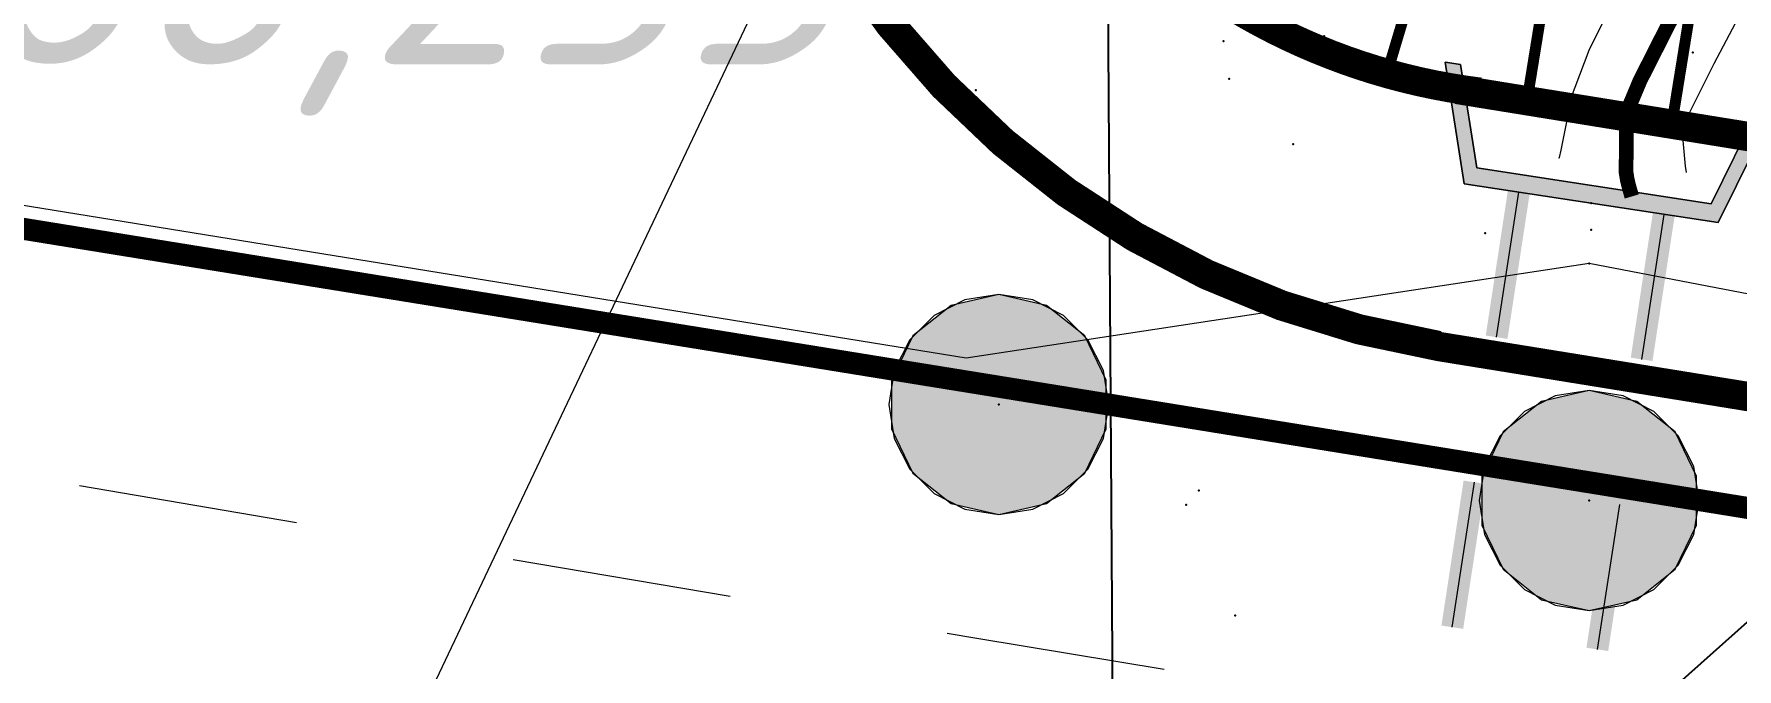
# Model space of a CAD drawing. Header units: metres. Extents: x 629572 to 645168, y 4785785 to 4790166.
# Drawn here: x 634348.52 to 634360.13, y 4788281.25 to 4788285.58 of the extents above; entities that cross this region are included whole.
import ezdxf
from ezdxf import colors
from ezdxf.entities.mleader import LeaderData, LeaderLine
from ezdxf.math import Vec2, Vec3

# ---------------------------------------------------------------- set-up
doc = ezdxf.new("R2010")
doc.units = ezdxf.units.M
for name, pattern in [('Сплошная', [0]), ('Сплошная_0_50', [0]), ('Штриховая 1.5-1.5', [3, 1.5, -1.5])]:
    doc.linetypes.add(name, pattern=pattern)
doc.layers.get('0').update_dxf_attribs({"linetype": 'CONTINUOUS'})
for name, color, linetype in [('Водопропускн. труба_ d_1м', 7, 'CONTINUOUS'), ('Водопропускная труба (прямоуг.)', 7, 'CONTINUOUS'), ('Горизонтали', 7, 'CONTINUOUS'), ('Дороги с покрытием (край_ бровка)', 7, 'CONTINUOUS'), ('Дорожные полосы', 7, 'CONTINUOUS'), ('ИССО', 7, 'CONTINUOUS'), ('Нурсултан', 7, 'CONTINUOUS'), ('Общая поверхность по верху_ ПЧ или ДП_откосы', 7, 'CONTINUOUS'), ('пересечения с комуникациями', 7, 'CONTINUOUS'), ('Проезжие части улиц и тротуаров (без бортового камня)', 7, 'CONTINUOUS'), ('Столб сигнальный', 7, 'CONTINUOUS'), ('тест', 7, 'CONTINUOUS'), ('Укрепленная часть обочины', 7, 'CONTINUOUS')]:
    doc.layers.add(name, color=color, linetype=linetype)
doc.layers.add('ЛЭП в.напряж.', color=10, linetype='SIL_KAB_VYSVOLT', lineweight=13)
doc.styles.add('ISOCPEUR', font='isocpeui.ttf')
doc.styles.get("Standard").update_dxf_attribs({"font": 'isocpeui.ttf'})
doc.linetypes.add('SIL_KAB_VYSVOLT', pattern='A,1.5,["<<",Standard,S=1.6,R=0,X=-1.5,Y=-0.8],5,0,1.5,[">>",Standard,S=1.6,R=0,X=-2.14,Y=-0.8],-2,8,-2', length=20)

# ---------------------------------------------------------------- blocks, each defined once
blk = doc.blocks.new('775 - Cтолбы сигнальные')
blk.add_hatch(color=7).paths.add_polyline_path([(-2e-05, 0.75), (-0.32542, 0.67574), (-0.58638, 0.46762), (-0.7312, 0.1669), (-0.7312, -0.16688), (-0.58638, -0.4676), (-0.32542, -0.67572), (-2e-05, -0.75), (0.3254, -0.67572), (0.58636, -0.4676), (0.73118, -0.16688), (0.73118, 0.1669), (0.58636, 0.46762), (0.3254, 0.67574), (-0, 0.75002)])
at = {"color": 7, "linetype": 'Continuous', "lineweight": 0, "flags": 128}
for points in [[(-0, 0.75), (-0.23176275, 0.71329239), (-0.44083894, 0.60676275), (-0.60676275, 0.44083894), (-0.71329239, 0.23176275), (-0.75, -0), (-0.71329239, -0.23176275), (-0.60676275, -0.44083894), (-0.44083894, -0.60676275), (-0.23176275, -0.71329239), (0, -0.75), (0.23176275, -0.71329239), (0.44083894, -0.60676275), (0.60676275, -0.44083894), (0.71329239, -0.23176275), (0.75, 0), (0.71329239, 0.23176275), (0.60676275, 0.44083894), (0.44083894, 0.60676275), (0.23176275, 0.71329239), (-0, 0.75)], [(-0, 0.75), (-0.3254128, 0.67572665), (-0.58637361, 0.46761735), (-0.73119593, 0.1668907), (-0.73119593, -0.1668907), (-0.58637361, -0.46761735), (-0.3254128, -0.67572665), (0, -0.75), (0.3254128, -0.67572665), (0.58637361, -0.46761735), (0.73119593, -0.1668907), (0.73119593, 0.1668907), (0.58637361, 0.46761735), (0.3254128, 0.67572665), (-0, 0.75)]]:
    blk.add_lwpolyline(points, close=True, dxfattribs=at)
at = {"color": 7, "style": 'ISOCPEUR', "flags": 1}
for tag in ['X', 'Высота', 'Отметка', 'Имя объекта CREDO-III', 'Код объекта CREDO-III', 'Номер', 'Y']:
    blk.add_attdef(tag, (0, 0), '', height=2.5, dxfattribs=at)
blk = doc.blocks.new('717 - 323 Оголовок трубы_2')
blk.add_hatch(color=7).paths.add_polyline_path([(0, -0.87579975), (-0, 0.8753197), (-0.80001284, 1.12986288), (-0.80001284, 1.02491332), (-0.12001093, 0.80855362), (-0.12001093, -0.80853362), (-0.80001284, -1.02489332), (-0.80001284, -1.13034292)])
at = {"color": 7, "linetype": 'Continuous', "lineweight": 0, "flags": 128}
for points in [[(-0.8, 1.12984562), (-0.8, 1.02490565), (-0.12, 0.80854202), (-0.12, -0.80854202), (-0.8, -1.02490565), (-0.8, -1.13036018), (0, -0.87581473), (0, 0.87530016), (-0.8, 1.12984562)], [(-0.8, 1.12984562), (0, 0.87530016), (0, -0.87581473), (-0.8, -1.13036018), (-0.8, -1.02490565), (-0.12, -0.80854202), (-0.12, 0.80854202), (-0.8, 1.02490565), (-0.8, 1.12984562)]]:
    blk.add_lwpolyline(points, close=True, dxfattribs=at)

msp = doc.modelspace()

# ---------------------------------------------------------------- hatches: boundary and pattern name
at = {"layer": 'Водопропускная труба (прямоуг.)'}
for points in [[(634358.56317403, 4788283.50248363), (634358.71419565, 4788284.49101409), (634358.56591608, 4788284.51366733), (634358.41489446, 4788283.52513687)], [(634359.55170449, 4788283.35146202), (634359.70272611, 4788284.33999248), (634359.55444654, 4788284.36264572), (634359.40342493, 4788283.37411526)], [(634358.26113081, 4788281.52542271), (634358.41215242, 4788282.51395317), (634358.26387285, 4788282.53660641), (634358.11285124, 4788281.54807595)], [(634359.24966127, 4788281.3744011), (634359.40068288, 4788282.36293156), (634359.25240331, 4788282.3855848), (634359.1013817, 4788281.39705434)]]:
    msp.add_hatch(color=7, dxfattribs=at).paths.add_polyline_path(points)

# ---------------------------------------------------------------- linework, layer by layer
at = {"layer": 'Горизонтали', "color": 34, "linetype": 'Сплошная', "lineweight": 0, "true_color": 0xa55200, "flags": 128}
for points, elevation in [([(634363.39058795, 4788292.95865837), (634363.38946152, 4788292.95794548), (634363.38205467, 4788292.95361574), (634363.37382471, 4788292.94927428), (634363.36803633, 4788292.94624002), (634363.35788651, 4788292.93980009), (634363.34674119, 4788292.92800858), (634363.33662044, 4788292.90516164), (634363.33649714, 4788292.90477748), (634363.19481897, 4788292.69482184), (634362.8628008, 4788292.25781782), (634362.58495229, 4788291.92245077), (634362.3837149, 4788291.70681408), (634362.12567742, 4788291.42803432), (634361.8850729, 4788291.13572751), (634361.32551583, 4788290.37040416), (634360.80004134, 4788289.57896889), (634360.61302299, 4788289.25876313), (634360.4705394, 4788288.97349508), (634360.42884018, 4788288.88870395), (634360.38693067, 4788288.84850672), (634360.34614822, 4788288.87227255), (634360.34413271, 4788288.87468813), (634360.32031886, 4788288.8804027), (634360.26441674, 4788288.76048505), (634360.08086172, 4788288.23593276), (634360.01164563, 4788287.98460242), (634359.99876547, 4788287.85218703), (634360.01305486, 4788287.82706087), (634360.04134508, 4788287.82981792), (634360.14007292, 4788287.91901667), (634360.4920713, 4788288.38785928), (634360.75799397, 4788288.74386905), (634360.79564994, 4788288.77093364), (634360.77822668, 4788288.70614762), (634360.54006661, 4788288.21657731), (634359.9542616, 4788287.0984099), (634359.45722052, 4788286.15161681), (634359.11829915, 4788285.46725898), (634358.99009661, 4788285.13230488), (634358.97060973, 4788285.02503677), (634358.96436197, 4788284.98200369), (634358.92705089, 4788284.78877659), (634358.91647405, 4788284.7391054), (634358.91419541, 4788284.73303375), (634358.91366331, 4788284.73165107)], 783.5), ([(634361.83488832, 4788289.14480823), (634361.68803332, 4788288.82061575), (634360.90503641, 4788287.16430543), (634360.15826798, 4788285.73309135), (634359.9697989, 4788285.37842871), (634359.79264574, 4788285.02395584), (634359.75602296, 4788284.88052632), (634359.77434875, 4788284.67991966), (634359.78044889, 4788284.63564869)], 784.5)]:
    msp.add_lwpolyline(points, dxfattribs=dict(at, elevation=elevation))
at = {"layer": 'Горизонтали', "color": 34, "linetype": 'Сплошная', "lineweight": 0, "const_width": 0.1, "elevation": 784, "flags": 128}
msp.add_lwpolyline([(634362.18017354, 4788290.46195325), (634362.11780529, 4788290.32480205), (634361.47263172, 4788289.04802655), (634360.67369838, 4788287.55609241), (634359.81504952, 4788285.95071708), (634359.46633999, 4788285.26213629), (634359.39746536, 4788285.09782275), (634359.37388077, 4788284.99562406), (634359.37252748, 4788284.83592152), (634359.37429683, 4788284.78079524), (634359.37199077, 4788284.71835707), (634359.37152819, 4788284.6376556), (634359.37961682, 4788284.58753227), (634359.39134217, 4788284.53952171), (634359.40202105, 4788284.50224577), (634359.40806907, 4788284.48181396), (634359.41002939, 4788284.47519147), (634359.41029729, 4788284.47428645), (634359.4106156, 4788284.47321109)], dxfattribs=at)
at = {"layer": 'Дороги с покрытием (край_ бровка)', "color": 251, "linetype": 'Сплошная', "lineweight": 0, "true_color": 0x636466, "flags": 128}
msp.add_lwpolyline([(634408.483, 4788283.004), (634402.24416463, 4788281.08597798), (634397.20670579, 4788279.53772248), (634394.572, 4788278.729), (634393.5381831, 4788278.41642567), (634392.50294648, 4788278.10854054), (634391.467, 4788277.803), (634359.121, 4788284.016), (634354.873, 4788283.372), (634320.725, 4788288.903), (634285.23, 4788292.947)], dxfattribs=at)
at = {"layer": 'ИССО', "color": 7, "linetype": 'Continuous', "lineweight": 15}
for p, q in [((634358.4890342506, 4788283.51381025, 0.004999999999995453), (634358.6400558606, 4788284.50234071, 0.004999999999995453)), ((634359.6285863204, 4788284.3513191, 0.004999999999995453), (634359.4775647104, 4788283.36278864, 0.004999999999995453)), ((634358.1869910203, 4788281.53674933, 0.004999999999995453), (634358.3380126406, 4788282.52527979, 0.004999999999995453)), ((634359.3265431004, 4788282.37425818, 0.004999999999995453), (634359.1755214802, 4788281.38572772, 0.004999999999995453))]:
    msp.add_line(p, q, dxfattribs=at)
at = {"layer": 'ЛЭП в.напряж.', "lineweight": 13}
msp.add_lwpolyline([(634358.438, 4788339.335), (634355.692, 4788290.529), (634326.586, 4788229.124), (634310.6, 4788187.999)], dxfattribs=at)
at = {"layer": 'Нурсултан', "color": 7}
for p in [(634356.6279999996, 4788285.532, -0.4189999999999827), (634357.3130000001, 4788285.565, -0.6940000000000737), (634359.8257551603, 4788285.45577459, -3.531000000000063), (634354.8480000002, 4788285.181, -0.3960000000000719), (634354.9390000002, 4788285.199, -0.2730000000000246), (634356.665, 4788285.275, -0.3630000000000564), (634357.1030000001, 4788284.83, -0.2599999999999909), (634359.1343210898, 4788284.42682991, -786.677), (634359.13315384, 4788284.24575958, -786.677), (634358.4110000003, 4788284.223, -0.3120000000000118), (634359.1210000003, 4788284.016, -0.2730000000000246), (634356.46, 4788282.468, -0.3720000000000709), (634359.1200000001, 4788282.4, -0.2029999999999745), (634356.3720000004, 4788282.37, -0.4150000000000773), (634356.7060000002, 4788281.616, -0.3920000000000528)]:
    msp.add_point(p, dxfattribs=at)
at = {"layer": 'Проезжие части улиц и тротуаров (без бортового камня)', "linetype": 'Штриховая 1.5-1.5', "lineweight": 0, "flags": 128}
msp.add_lwpolyline([(634407.383, 4788281.439), (634406.60427132, 4788280.58152134), (634405.80783914, 4788279.74340168), (634404.976, 4788278.944), (634403.95996957, 4788278.05505207), (634402.79734611, 4788277.10427505), (634402.22298366, 4788276.67040577), (634401.75, 4788276.345), (634400.81716792, 4788275.77766423), (634400.30767261, 4788275.508658), (634399.83216959, 4788275.29438203), (634399.30808595, 4788275.10777946), (634398.808, 4788274.986), (634398.20689243, 4788274.91530055), (634397.35823992, 4788274.87761063), (634396.51650644, 4788274.87189888), (634395.56387333, 4788274.88809888), (634394.139, 4788274.949), (634393.65560488, 4788274.99175824), (634393.14094809, 4788275.06119591), (634392.14895847, 4788275.24675673), (634391.16000019, 4788275.46899996), (634391.16, 4788275.469), (634391.157, 4788275.485), (634354.945, 4788281.459), (634320.538, 4788287.319), (634284.878, 4788292.637), (634265.292, 4788296.532), (634261.761, 4788298.898)], dxfattribs=at)
at = {"layer": 'тест', "color": 7}
for p in [(634357.313, 4788285.565, 785.983), (634359.121, 4788284.016, 786.404), (634355.095, 4788283.055, 786.368), (634359.12, 4788282.4, 786.474)]:
    msp.add_point(p, dxfattribs=at)

# ---------------------------------------------------------------- block references
at = {"layer": 'Водопропускная труба (прямоуг.)', "color": 7, "linetype": 'Continuous', "rotation": 261.313865}
msp.add_blockref('717 - 323 Оголовок трубы_2', (634359.13432109, 4788284.42682991), dxfattribs=at)
at = {"layer": 'ИССО', "color": 7, "linetype": 'Continuous', "rotation": 261.313865}
msp.add_blockref('717 - 323 Оголовок трубы_2', (634359.1343210901, 4788284.42682991, 0.004999999999995453), dxfattribs=at)
at = {"layer": 'Столб сигнальный', "color": 7, "linetype": 'Continuous'}
for p in [(634355.095, 4788283.055, 795.239), (634359.12, 4788282.4, 795.239)]:
    msp.add_blockref('775 - Cтолбы сигнальные', p, dxfattribs=at)

# ---------------------------------------------------------------- texts
at = {"layer": 'Нурсултан', "color": 251, "insert": (634347.0049999999, 4788286.874, -0.4220000000000255), "char_height": 1.5, "attachment_point": 1, "style": 'ISOCPEUR'}
msp.add_mtext('786,255', dxfattribs=at)

# ---------------------------------------------------------------- next in the draw order: leaders
at = {"layer": 'пересечения с комуникациями'}
ml = msp.add_multileader_mtext('Standard', dxfattribs=at)
ml.set_content('ЛЭП 10кВ 3пр\\PПК59+44,79', color=256, style='ISOCPEUR')
ml.set_leader_properties()
ml.build(insert=Vec2(0, 0))
ml.multileader.update_dxf_attribs({"text_left_attachment_type": 6, "text_right_attachment_type": 6, "dogleg_length": 0.36, "arrow_head_size": 2})
ctx = ml.context
ctx.base_point, ctx.char_height, ctx.arrow_head_size, ctx.plane_origin, ctx.plane_x_axis, ctx.plane_y_axis = Vec3(634379.4355071806, 4788298.327567413, 0.004999999999995453), 2.53, 2, Vec3(634333.4611333212, 4788273.481937587, 0.004999999999995453), Vec3(0.984807753012208, -0.1736481776669304), Vec3(0.1736481776669304, 0.984807753012208)
ctx.left_attachment, ctx.right_attachment = 6, 6
notes = []
notes.append((ctx, [(0, (1, 1, 0), (634379.0809763896, 4788298.390080757, 0.004999999999995453), (0.984807753012208, -0.1736481776669304), 0.36, [(0, [(634345.0543387746, 4788268.086699871, 0.004999999999995453)], 0, [])])]))
ctx.mtext.insert, ctx.mtext.text_direction, ctx.mtext.rotation, ctx.mtext.flow_direction = Vec3(634381.932318554, 4788300.970147396, 0.004999999999995453), Vec3(0.984807753012208, -0.1736481776669304), 6.108652381980153, 5
ctx.mtext.has_bg_fill, ctx.mtext.bg_color, ctx.mtext.bg_scale_factor, ctx.mtext.bg_transparency, ctx.mtext.use_window_bg_color = 1, -1027028792, 1.5, 0, 1
for ctx, leaders in notes:
    for number, flags, end, landing, length, lines in leaders:
        leader = LeaderData()
        leader.index, (leader.has_last_leader_line, leader.has_dogleg_vector, leader.attachment_direction) = number, flags
        leader.last_leader_point, leader.dogleg_vector, leader.dogleg_length = Vec3(end), Vec3(landing), length
        for number, points, colour, breaks in lines:
            line = LeaderLine()
            line.index, line.vertices, line.color, line.breaks = number, Vec3.list(points), colors.encode_raw_color(colour), breaks
            leader.lines.append(line)
        ctx.leaders.append(leader)

# ---------------------------------------------------------------- next in the draw order: linework, layer by layer
at = {"layer": 'Дорожные полосы', "color": 6, "linetype": 'Сплошная', "lineweight": 0, "true_color": 0xff00ff, "const_width": 0.2, "flags": 128}
for points in [[(634401.3515844702, 4788276.44891476), (634358.0943530436, 4788283.450542724)], [(634401.0163634203, 4788276.503173736), (634358.0945955251, 4788283.450503476)]]:
    msp.add_lwpolyline(points, dxfattribs=at)
at = {"layer": 'Общая поверхность по верху_ ПЧ или ДП_откосы', "color": 30, "linetype": 'Continuous', "lineweight": 0, "true_color": 0xff7f27, "const_width": 0.075, "flags": 128}
for points in [[(634358.69630553, 4788285.12588621), (634359.4440556, 4788289.74561147)], [(634357.74232591, 4788285.31554159), (634358.40018439, 4788287.5130905)], [(634359.68345805, 4788284.96610542), (634360.07876868, 4788287.40840075)]]:
    msp.add_lwpolyline(points, dxfattribs=at)
at = {"layer": 'Общая поверхность по верху_ ПЧ или ДП_откосы', "color": 30, "linetype": 'Сплошная_0_50', "lineweight": 0, "true_color": 0xff7f27, "const_width": 0.1, "flags": 128}
msp.add_lwpolyline([(634358.37421191, 4788285.17802038), (634358.37914768, 4788285.17722148), (634358.85264858, 4788285.10058049), (634358.8625201, 4788285.09898268), (634360.46117927, 4788284.84022324), (634360.67177181, 4788284.80613667), (634360.67670757, 4788284.80533777), (634372.55905648, 4788282.88205735), (634373.65993638, 4788282.70386861), (634373.66980791, 4788282.7022708), (634392.30210689, 4788279.68644151), (634401.29104405, 4788278.23148955), (634401.29597981, 4788278.23069064)], dxfattribs=at)
at = {"layer": 'Укрепленная часть обочины', "color": 30, "linetype": 'Сплошная', "lineweight": 0, "true_color": 0xff7f27, "const_width": 0.2, "flags": 128}
for points in [[(634402.5255522117, 4788278.031671701), (634358.2197840319, 4788285.203016127)], [(634401.7410132745, 4788278.1586574), (634358.271302397, 4788285.194677349)]]:
    msp.add_lwpolyline(points, dxfattribs=at)

# ---------------------------------------------------------------- next in the draw order: leaders
at = {"layer": 'Водопропускн. труба_ d_1м'}
ml = msp.add_multileader_mtext('Standard', dxfattribs=at)
ml.set_content('{\\fISOCPEUR|b0|i1|c204|p34;\\C7;сущ. ж.-б. \\fISOCPEUR|b0|i1|c0|p34;\\Pd=1\\fISOCPEUR|b0|i1|c204|p34;м}', color=256)
ml.set_leader_properties()
ml.build(insert=Vec2(0, 0))
ml.multileader.update_dxf_attribs({"text_right_attachment_type": 6, "dogleg_length": 0.36, "arrow_head_size": 2})
ctx = ml.context
ctx.base_point, ctx.char_height, ctx.arrow_head_size, ctx.plane_origin, ctx.plane_x_axis, ctx.plane_y_axis = Vec3(634336.6430449127, 4788298.417103186, 0.004999999999995453), 2.53, 2, Vec3(634375.2144058666, 4788257.348708661, 0.004999999999995453), Vec3(0.9848077530122082, -0.1736481776669304), Vec3(0.1736481776669304, 0.9848077530122082)
ctx.right_attachment, ctx.text_align_type = 6, 2
notes = []
notes.append((ctx, [(1, (1, 1, 0), (634355.7919504297, 4788293.242313963, 0.004999999999995453), (-0.9848077530122082, 0.1736481776669304), 0.36, [(0, [(634356.0040676205, 4788260.62658803, 0.004999999999995453)], 0, [])])]))
ctx.mtext.insert, ctx.mtext.text_direction, ctx.mtext.rotation, ctx.mtext.alignment, ctx.mtext.flow_direction = Vec3(634353.9950000001, 4788296.642, 0.004999999999995453), Vec3(0.9848077530122082, -0.1736481776669304), 6.108652381980153, 3, 5
ctx.mtext.has_bg_fill, ctx.mtext.bg_color, ctx.mtext.bg_scale_factor, ctx.mtext.bg_transparency, ctx.mtext.use_window_bg_color = 1, -1027028792, 1.5, 0, 1
for ctx, leaders in notes:
    for number, flags, end, landing, length, lines in leaders:
        leader = LeaderData()
        leader.index, (leader.has_last_leader_line, leader.has_dogleg_vector, leader.attachment_direction) = number, flags
        leader.last_leader_point, leader.dogleg_vector, leader.dogleg_length = Vec3(end), Vec3(landing), length
        for number, points, colour, breaks in lines:
            line = LeaderLine()
            line.index, line.vertices, line.color, line.breaks = number, Vec3.list(points), colors.encode_raw_color(colour), breaks
            leader.lines.append(line)
        ctx.leaders.append(leader)

# ---------------------------------------------------------------- next in the draw order: linework, layer by layer
at = {"layer": 'Дорожные полосы', "color": 5, "linetype": 'Сплошная', "lineweight": 0, "true_color": 0x0000ff, "const_width": 0.15, "flags": 128}
msp.add_lwpolyline([(637244.44091252, 4788000.93044592), (637131.63015071, 4787983.59105932), (637131.63015379, 4787983.59105994, 0.0012640289), (637021.37886805, 4787966.38534733), (637021.37862374, 4787966.38530857), (637021.37724447, 4787966.38508975), (637021.37724139, 4787966.38508912), (637021.37699726, 4787966.3850504), (637021.37699874, 4787966.38505057), (637021.37491596, 4787966.38472013), (637021.37467205, 4787966.38468144, -0.0012026699), (636935.47755739, 4787952.96886171, -0.0007182581), (636884.18252922, 4787944.92256105, -0.0006638357000000001), (636836.75315316, 4787937.61691326, -0.0001908969), (636823.10131826, 4787935.60084777), (636823.10131616, 4787935.60084751), (636823.0961786, 4787935.60009081), (636815.0962775, 4787934.42269878), (636807.1059949, 4787933.25206045), (636801.62515823, 4787932.48003872), (636796.14338758, 4787931.71467814), (636790.66045471, 4787930.95768999), (636785.17613923, 4787930.21078663), (636779.69023018, 4787929.47568165), (636774.20252763, 4787928.75409012), (636768.71284434, 4787928.04772867), (636763.22100731, 4787927.35831566), (636757.72685943, 4787926.68757132), (636752.2302611, 4787926.03721783), (636746.73109181, 4787925.40897934), (636741.22925179, 4787924.80458209), (636735.72466364, 4787924.22575434), (636730.21727395, 4787923.67422637), (636724.70705491, 4787923.15173041), (636724.70509598, 4787923.15155025), (636724.70313705, 4787923.15137009, -0.004041144799999999), (636708.84422939, 4787921.82204745, -0.0584568152), (636479.57942134, 4787930.23101143), (636473.50439527, 4787931.18958936), (636467.42872891, 4787932.18475172), (636461.35224053, 4787933.21416764), (636455.27470869, 4787934.27550415), (636449.19587493, 4787935.36642622), (636443.11544646, 4787936.48459655), (636437.03309888, 4787937.62767546), (636430.94847881, 4787938.79332057), (636424.86120667, 4787939.97918653), (636418.77087934, 4787941.18292469), (636412.67707291, 4787942.40218262), (636406.57934537, 4787943.63460376), (636400.47723939, 4787944.87782685), (636394.370285, 4787946.12948551), (636388.25800242, 4787947.38720764), (636382.13990476, 4787948.6486149), (636381.59130151, 4787948.76176113), (636381.59130148, 4787948.76176114, 0.0110509857), (636063.81658996, 4788007.0110821), (636063.81658996, 4788007.01108211), (635781.83236777, 4788052.28326392), (635777.23477338, 4788053.00019428), (635777.23279765, 4788053.00050237), (635777.23279765, 4788053.00050233), (635777.23082191, 4788053.00081042, -0.0003195829), (635726.73331289, 4788060.9081605), (635726.73133755, 4788060.90847111), (635726.73133755, 4788060.90847115), (635726.7293622, 4788060.90878176), (635683.05988338, 4788067.77562194), (635653.44530777, 4788072.5690457), (635554.80195708, 4788088.99134352), (634323.12993009, 4788288.3501333), (634307.45532536, 4788291.64699036), (634287.71227495, 4788294.84260619)], format="xyb", dxfattribs=at)
at = {"layer": 'Дорожные полосы', "color": 6, "linetype": 'Сплошная', "lineweight": 0, "true_color": 0xff00ff, "const_width": 0.2, "flags": 128}
for points in [[(634358.09459553, 4788283.45050347, -0.4142135624), (634353.13036516, 4788290.33210334)], [(634358.09459553, 4788283.45050347, -0.4142135624), (634353.13036516, 4788290.33210334)], [(634358.09555414, 4788283.45642596, -0.4142135624), (634353.13628764, 4788290.33114473)], [(634358.09555414, 4788283.45642596, -0.4142135624), (634353.13628764, 4788290.33114473)]]:
    msp.add_lwpolyline(points, format="xyb", dxfattribs=at)
at = {"layer": 'Общая поверхность по верху_ ПЧ или ДП_откосы', "color": 30, "linetype": 'Сплошная_0_50', "lineweight": 0, "true_color": 0xff7f27, "const_width": 0.1, "flags": 128}
msp.add_lwpolyline([(634358.37517053, 4788285.18394287), (634358.37165824, 4788285.18437857), (634357.96076702, 4788285.25616141), (634357.60398647, 4788285.35314725), (634357.55742046, 4788285.36829466), (634357.16558631, 4788285.519988), (634356.91775403, 4788285.639864), (634356.78914787, 4788285.71005713), (634356.43186795, 4788285.93693865), (634356.35603005, 4788285.99173352), (634356.09735056, 4788286.19869977), (634355.92187541, 4788286.35907046), (634355.78900241, 4788286.4930525), (634355.59694591, 4788286.70925323), (634355.52066228, 4788286.82506794), (634355.36867117, 4788287.15759075), (634355.34523296, 4788287.2164274), (634355.26435191, 4788287.44076545), (634355.20992105, 4788287.61640632), (634355.19319902, 4788287.68157784), (634355.14621496, 4788287.88731803), (634355.11979434, 4788288.02294651), (634355.11273039, 4788288.06266592), (634355.08872822, 4788288.21329237), (634355.07152976, 4788288.34371119), (634355.06222153, 4788288.42778756), (634355.05696646, 4788288.48197691), (634355.04755383, 4788288.60005193), (634355.04749977, 4788288.60086058), (634355.04221127, 4788288.69128216), (634355.03953977, 4788288.75352827), (634355.03889246, 4788288.77245058), (634355.03738068, 4788288.8296862), (634355.03682322, 4788288.90522398), (634355.0402185, 4788289.05919519), (634355.04039191, 4788289.06365792), (634355.04481278, 4788289.11111964), (634355.05816688, 4788289.22750835), (634355.0710241, 4788289.31992345), (634355.07920704, 4788289.37224961), (634355.08068618, 4788289.38128742), (634355.10774847, 4788289.52911664), (634355.12610882, 4788289.61549946), (634355.14234845, 4788289.68524818), (634355.14562193, 4788289.69867197), (634355.15523308, 4788289.7369999), (634355.2286616, 4788289.98920223), (634355.2296788, 4788289.99230783)], dxfattribs=at)
at = {"layer": 'Укрепленная часть обочины', "color": 30, "linetype": 'Сплошная', "lineweight": 0, "true_color": 0xff7f27, "const_width": 0.2, "flags": 128}
msp.add_lwpolyline([(634358.37517053, 4788285.18394287), (634358.27184129, 4788285.19800672), (634358.16879431, 4788285.21462095), (634358.06609257, 4788285.23378018), (634357.96379899, 4788285.25547744), (634357.86197631, 4788285.27970423), (634357.76068714, 4788285.3064505), (634357.65999385, 4788285.33570463), (634357.55995859, 4788285.36745346), (634357.4606432, 4788285.40168231), (634357.3621092, 4788285.43837495), (634357.26441775, 4788285.47751361), (634357.1676296, 4788285.51907902), (634357.07180508, 4788285.5630504), (634356.97700401, 4788285.60940546), (634356.88328574, 4788285.65812043), (634356.79070904, 4788285.70917005), (634356.69933209, 4788285.76252761), (634356.60921245, 4788285.81816494), (634356.52040704, 4788285.87605243), (634356.43297205, 4788285.93615907), (634356.34696296, 4788285.99845242), (634356.26243447, 4788286.06289866), (634356.1794405, 4788286.12946262), (634356.09803411, 4788286.19810775), (634356.0182675, 4788286.2687962), (634355.94019197, 4788286.34148877), (634355.86385788, 4788286.41614502), (634355.78931462, 4788286.49272322), (634355.71661058, 4788286.57118038), (634355.64579312, 4788286.65147233), (634355.57690853, 4788286.73355368), (634355.51000204, 4788286.81737788), (634355.44511771, 4788286.90289724), (634355.38229849, 4788286.99006294), (634355.32158613, 4788287.07882509), (634355.26302199, 4788287.16913323), (634355.20664293, 4788287.26093392), (634355.15248948, 4788287.35417563), (634355.10059757, 4788287.44880392), (634355.05100268, 4788287.54476391), (634355.00373894, 4788287.6419998), (634354.95883911, 4788287.74045493), (634354.91633459, 4788287.84007177), (634354.87625538, 4788287.94079203), (634354.83863006, 4788288.0425566), (634354.80348574, 4788288.14530567), (634354.77084812, 4788288.24897869), (634354.74074139, 4788288.35351448), (634354.71318917, 4788288.4588514), (634354.68820986, 4788288.56492643), (634354.66582592, 4788288.67167719), (634354.64605454, 4788288.77903997), (634354.62891323, 4788288.8869509), (634354.6144132, 4788288.99534515), (634354.60257354, 4788289.10415844), (634354.5934023, 4788289.21332521), (634354.58691065, 4788289.32278003), (634354.58310719, 4788289.43245706), (634354.58199893, 4788289.54229025), (634354.58359125, 4788289.6522133), (634354.58788787, 4788289.76215978), (634354.5948909, 4788289.8720631), (634354.60460081, 4788289.98185659), (634354.61701642, 4788290.09147354)], dxfattribs=at)
msp.add_lwpolyline([(634358.37517053, 4788285.18394287), (634358.27184129, 4788285.19800672), (634358.16879431, 4788285.21462095), (634358.06609257, 4788285.23378018), (634357.96379899, 4788285.25547744), (634357.86197631, 4788285.27970423), (634357.76068714, 4788285.3064505), (634357.65999385, 4788285.33570463), (634357.55995859, 4788285.36745346), (634357.4606432, 4788285.40168231), (634357.3621092, 4788285.43837495), (634357.26441775, 4788285.47751361), (634357.1676296, 4788285.51907902), (634357.07180508, 4788285.5630504), (634356.97700401, 4788285.60940546), (634356.88328574, 4788285.65812043), (634356.79070904, 4788285.70917005), (634356.69933209, 4788285.76252761), (634356.60921245, 4788285.81816494), (634356.52040704, 4788285.87605243), (634356.43297205, 4788285.93615907), (634356.34696296, 4788285.99845242), (634356.26243447, 4788286.06289866), (634356.1794405, 4788286.12946262), (634356.09803411, 4788286.19810775), (634356.0182675, 4788286.2687962), (634355.94019197, 4788286.34148877), (634355.86385788, 4788286.41614502), (634355.78931462, 4788286.49272322), (634355.71661058, 4788286.57118038), (634355.64579312, 4788286.65147233), (634355.57690853, 4788286.73355368), (634355.51000204, 4788286.81737788), (634355.44511771, 4788286.90289724), (634355.38229849, 4788286.99006294), (634355.32158613, 4788287.07882509), (634355.26302199, 4788287.16913323), (634355.20664293, 4788287.26093392), (634355.15248948, 4788287.35417563), (634355.10059757, 4788287.44880392), (634355.05100268, 4788287.54476391), (634355.00373894, 4788287.6419998), (634354.95883911, 4788287.74045493), (634354.91633459, 4788287.84007177), (634354.87625538, 4788287.94079203), (634354.83863006, 4788288.0425566), (634354.80348574, 4788288.14530567), (634354.77084812, 4788288.24897869), (634354.74074139, 4788288.35351448), (634354.71318917, 4788288.4588514), (634354.68820986, 4788288.56492643), (634354.66582592, 4788288.67167719), (634354.64605454, 4788288.77903997), (634354.62891323, 4788288.8869509), (634354.6144132, 4788288.99534515), (634354.60257354, 4788289.10415844), (634354.5934023, 4788289.21332521), (634354.58691065, 4788289.32278003), (634354.58310719, 4788289.43245706), (634354.58199893, 4788289.54229025), (634354.58359125, 4788289.6522133), (634354.58788787, 4788289.76215978), (634354.5948909, 4788289.8720631), (634354.60460081, 4788289.98185659), (634354.61701642, 4788290.09147354)], dxfattribs=at)
msp.add_lwpolyline([(634358.37517053, 4788285.18394287), (634358.27184129, 4788285.19800672), (634358.16879431, 4788285.21462095), (634358.06609257, 4788285.23378018), (634357.96379899, 4788285.25547744), (634357.86197631, 4788285.27970423), (634357.76068714, 4788285.3064505), (634357.65999385, 4788285.33570463), (634357.55995859, 4788285.36745346), (634357.4606432, 4788285.40168231), (634357.3621092, 4788285.43837495), (634357.26441775, 4788285.47751361), (634357.1676296, 4788285.51907902), (634357.07180508, 4788285.5630504), (634356.97700401, 4788285.60940546), (634356.88328574, 4788285.65812043), (634356.79070904, 4788285.70917005), (634356.69933209, 4788285.76252761), (634356.60921245, 4788285.81816494), (634356.52040704, 4788285.87605243), (634356.43297205, 4788285.93615907), (634356.34696296, 4788285.99845242), (634356.26243447, 4788286.06289866), (634356.1794405, 4788286.12946262), (634356.09803411, 4788286.19810775), (634356.0182675, 4788286.2687962), (634355.94019197, 4788286.34148877), (634355.86385788, 4788286.41614502), (634355.78931462, 4788286.49272322), (634355.71661058, 4788286.57118038), (634355.64579312, 4788286.65147233), (634355.57690853, 4788286.73355368), (634355.51000204, 4788286.81737788), (634355.44511771, 4788286.90289724), (634355.38229849, 4788286.99006294), (634355.32158613, 4788287.07882509), (634355.26302199, 4788287.16913323), (634355.20664293, 4788287.26093392), (634355.15248948, 4788287.35417563), (634355.10059757, 4788287.44880392), (634355.05100268, 4788287.54476391), (634355.00373894, 4788287.6419998), (634354.95883911, 4788287.74045493), (634354.91633459, 4788287.84007177), (634354.87625538, 4788287.94079203), (634354.83863006, 4788288.0425566), (634354.80348574, 4788288.14530567), (634354.77084812, 4788288.24897869), (634354.74074139, 4788288.35351448), (634354.71318917, 4788288.4588514), (634354.68820986, 4788288.56492643), (634354.66582592, 4788288.67167719), (634354.64605454, 4788288.77903997), (634354.62891323, 4788288.8869509), (634354.6144132, 4788288.99534515), (634354.60257354, 4788289.10415844), (634354.5934023, 4788289.21332521), (634354.58691065, 4788289.32278003), (634354.58310719, 4788289.43245706), (634354.58199893, 4788289.54229025), (634354.58359125, 4788289.6522133), (634354.58788787, 4788289.76215978), (634354.5948909, 4788289.8720631), (634354.60460081, 4788289.98185659), (634354.61701642, 4788290.09147354)], dxfattribs=at)

doc.saveas('drawing.dxf')
